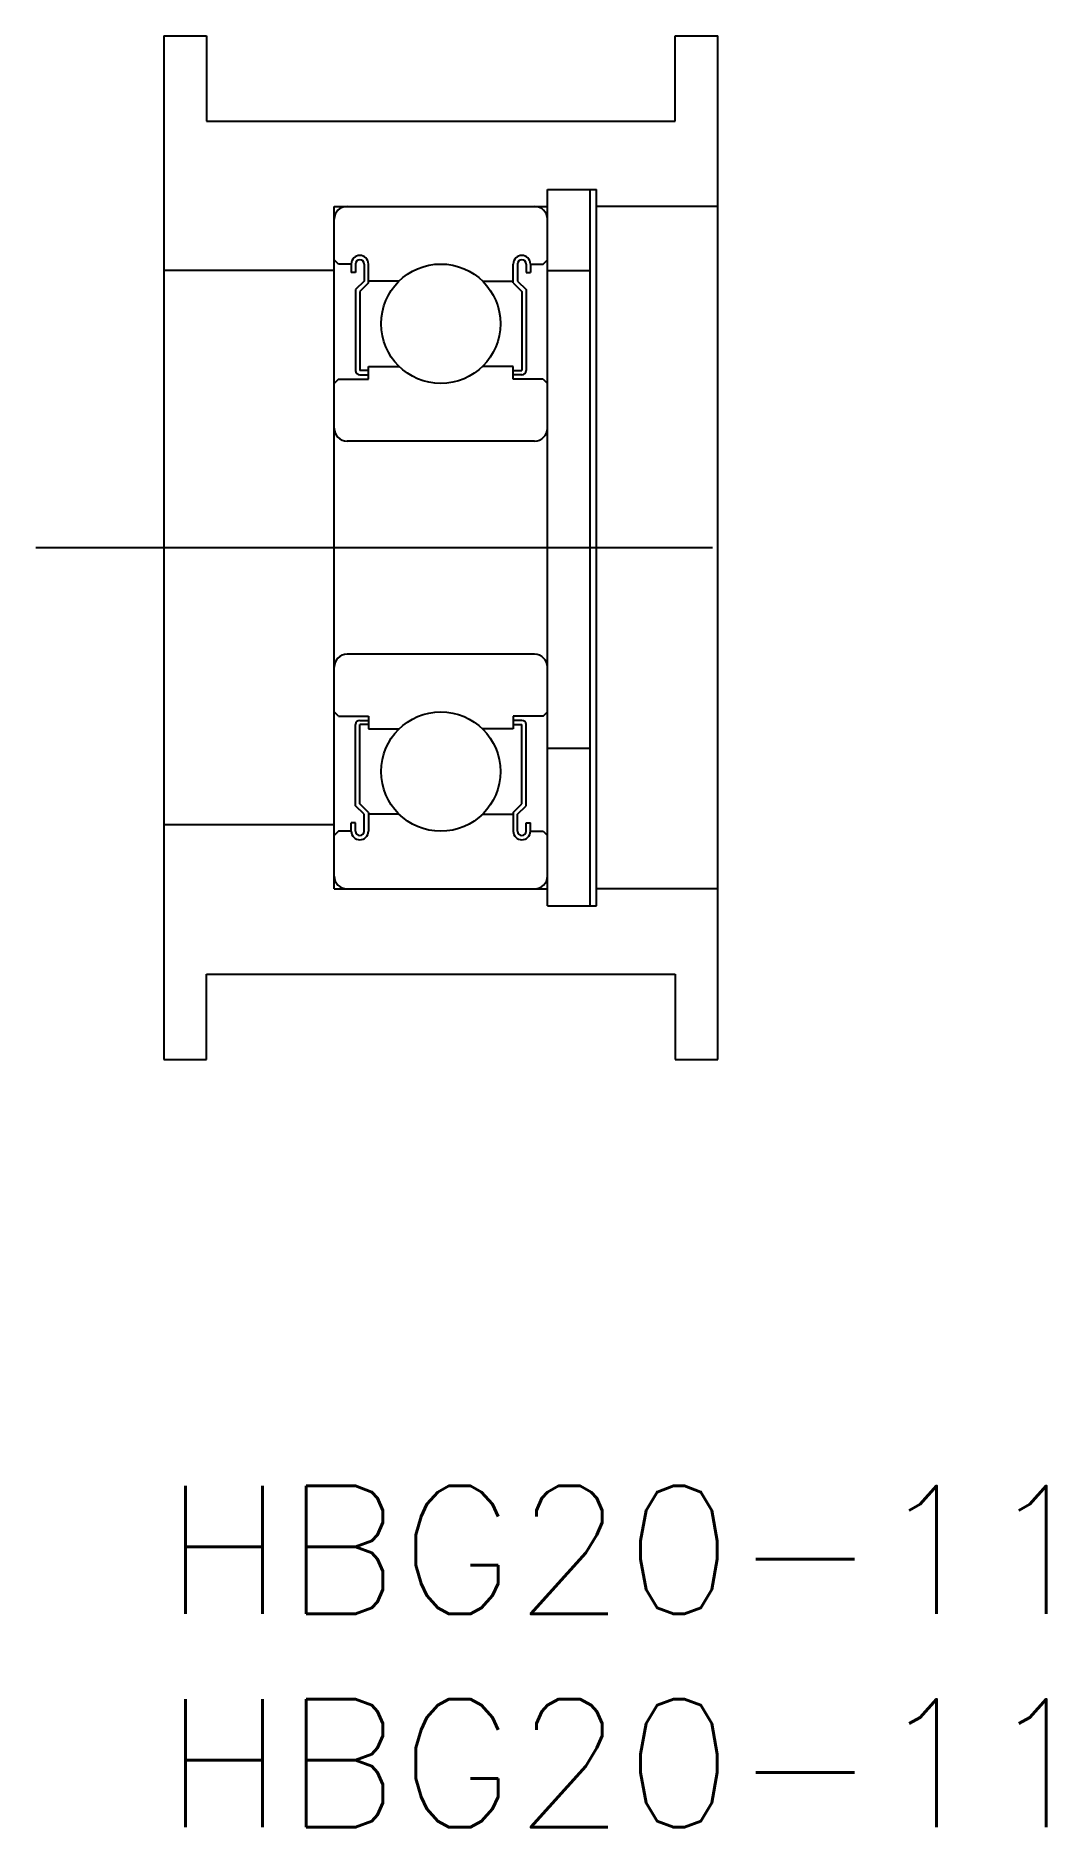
# Model space of a CAD drawing. Extents: x -3 to 20.7, y -8 to 34.
import ezdxf

# ---------------------------------------------------------------- set-up
doc = ezdxf.new("R2010")
doc.units = 0
doc.header["$LTSCALE"] = 0.5
doc.linetypes.add('CENTER', pattern=[50.8, 31.75, -6.35, 6.35, -6.35])
for name, color, linetype in [('MSM_CENTER', 1, 'CENTER'), ('MSM_CONTINUOUS', 7, 'CONTINUOUS'), ('MSM_PART_NUMBER', 7, 'CONTINUOUS')]:
    doc.layers.add(name, color=color, linetype=linetype)
doc.styles.get("Standard").update_dxf_attribs({"font": 'txt.shx', "height": 3, "bigfont": 'bigfont.shx'})

# ---------------------------------------------------------------- blocks, each defined once
blk = doc.blocks.new('*U7')
at = {"layer": 'MSM_PART_NUMBER'}
blk.add_text('HBG20-11', height=3, dxfattribs=at).set_placement((0, -3))
blk = doc.blocks.new('*U8')
at = {"layer": 'MSM_PART_NUMBER'}
blk.add_text('HBG20-11', height=3, dxfattribs=at).set_placement((0, -8))

msp = doc.modelspace()

# ---------------------------------------------------------------- linework, layer by layer
at = {"layer": 'MSM_CENTER'}
msp.add_line((-3, 22), (16, 22), dxfattribs=at)
at = {"layer": 'MSM_CONTINUOUS'}
for p, q in [((0, 34), (0, 10)), ((0, 34), (1, 34)), ((1, 34), (1, 32)), ((12, 32), (12, 34)), ((12, 34), (13, 34)), ((13, 10), (13, 34)), ((1, 32), (12, 32)), ((9, 13.6), (9, 30.4)), ((9, 30.4), (10.15, 30.4)), ((10, 13.6), (10, 30.4)), ((10.15, 13.6), (10.15, 30.4)), ((4, 30), (9, 30)), ((4, 14), (4, 30)), ((13, 30), (10.15, 30)), ((4.1, 28.65), (4, 28.75)), ((4.4, 28.65), (4.1, 28.65)), ((4.4, 28.65), (4.4, 28.45)), ((4.5, 28.65), (4.5, 28.45)), ((4.7, 28.65), (4.7, 28.25)), ((4.8, 28.209), (4.8, 28.65)), ((8.2, 28.209), (8.2, 28.65)), ((8.3, 28.65), (8.3, 28.25)), ((8.5, 28.65), (8.5, 28.45)), ((8.6, 28.65), (8.6, 28.45)), ((8.6, 28.65), (8.9, 28.65)), ((8.9, 28.65), (9, 28.75)), ((4, 28.5), (0, 28.5)), ((4.5, 28.45), (4.4, 28.45)), ((4.7, 28.25), (4.5, 28.05)), ((4.8, 28.209), (4.6, 28.009)), ((5.52, 28.25), (4.8, 28.25)), ((7.48, 28.25), (8.2, 28.25)), ((8.2, 28.209), (8.4, 28.009)), ((8.3, 28.25), (8.5, 28.05)), ((8.5, 28.45), (8.6, 28.45)), ((9, 28.5), (10, 28.5)), ((4.5, 28.05), (4.5, 26.15)), ((4.6, 28.009), (4.6, 26.15)), ((8.4, 28.009), (8.4, 26.15)), ((8.5, 28.05), (8.5, 26.15)), ((4.8, 26.15), (4.6, 26.15)), ((4.6, 26.05), (4.8, 26.05)), ((4.8, 26.25), (5.52, 26.25)), ((4.8, 25.95), (4.8, 26.25)), ((8.2, 26.25), (7.48, 26.25)), ((8.2, 25.95), (8.2, 26.25)), ((8.2, 26.15), (8.4, 26.15)), ((8.4, 26.05), (8.2, 26.05)), ((4.1, 25.95), (4, 25.85)), ((4.1, 25.95), (4.8, 25.95)), ((8.9, 25.95), (8.2, 25.95)), ((8.9, 25.95), (9, 25.85)), ((8.7, 24.5), (4.3, 24.5)), ((8.7, 19.5), (4.3, 19.5)), ((4.1, 18.05), (4, 18.15)), ((8.9, 18.05), (9, 18.15)), ((4.1, 18.05), (4.8, 18.05)), ((4.5, 15.95), (4.5, 17.85)), ((4.6, 17.95), (4.8, 17.95)), ((4.6, 15.991), (4.6, 17.85)), ((4.8, 17.85), (4.6, 17.85)), ((4.8, 18.05), (4.8, 17.75)), ((4.8, 17.75), (5.52, 17.75)), ((8.2, 17.75), (7.48, 17.75)), ((8.9, 18.05), (8.2, 18.05)), ((8.2, 18.05), (8.2, 17.75)), ((8.4, 17.95), (8.2, 17.95)), ((8.2, 17.85), (8.4, 17.85)), ((8.4, 15.991), (8.4, 17.85)), ((8.5, 15.95), (8.5, 17.85)), ((9, 17.3), (10, 17.3)), ((4.8, 15.791), (4.6, 15.991)), ((8.2, 15.791), (8.4, 15.991)), ((4.4, 15.35), (4.4, 15.55)), ((4.5, 15.55), (4.4, 15.55)), ((4.7, 15.75), (4.5, 15.95)), ((4.5, 15.35), (4.5, 15.55)), ((4.7, 15.35), (4.7, 15.75)), ((4.8, 15.791), (4.8, 15.35)), ((5.52, 15.75), (4.8, 15.75)), ((7.48, 15.75), (8.2, 15.75)), ((8.2, 15.791), (8.2, 15.35)), ((8.3, 15.75), (8.5, 15.95)), ((8.3, 15.35), (8.3, 15.75)), ((8.5, 15.35), (8.5, 15.55)), ((8.5, 15.55), (8.6, 15.55)), ((8.6, 15.35), (8.6, 15.55)), ((4, 15.5), (0, 15.5)), ((4.1, 15.35), (4, 15.25)), ((4.4, 15.35), (4.1, 15.35)), ((8.6, 15.35), (8.9, 15.35)), ((8.9, 15.35), (9, 15.25)), ((4, 14), (9, 14)), ((13, 14), (10.15, 14)), ((9, 13.6), (10.15, 13.6)), ((1, 12), (12, 12)), ((1, 10), (1, 12)), ((12, 12), (12, 10)), ((0, 10), (1, 10)), ((12, 10), (13, 10))]:
    msp.add_line(p, q, dxfattribs=at)
for centre in [(6.5, 27.25), (6.5, 16.75)]:
    msp.add_circle(centre, 1.4, dxfattribs=at)
for centre, radius, start, end in [((4.3, 29.7), 0.3, 90, 180), ((8.7, 29.7), 0.3, 0, 90), ((4.6, 28.65), 0.2, 0, 180), ((4.6, 28.65), 0.1, 0, 180), ((8.4, 28.65), 0.2, 0, 180), ((8.4, 28.65), 0.1, 0, 180), ((4.6, 26.15), 0.1, 180, 270), ((8.4, 26.15), 0.1, 270, 0), ((4.3, 24.8), 0.3, 180, 270), ((8.7, 24.8), 0.3, 270, 0), ((4.3, 19.2), 0.3, 90, 180), ((8.7, 19.2), 0.3, 0, 90), ((4.6, 17.85), 0.1, 90, 180), ((8.4, 17.85), 0.1, 360, 90), ((4.6, 15.35), 0.2, 180, 0), ((4.6, 15.35), 0.1, 180, 0), ((8.4, 15.35), 0.2, 180, 0), ((8.4, 15.35), 0.1, 180, 0), ((4.3, 14.3), 0.3, 180, 270), ((8.7, 14.3), 0.3, 270, 0)]:
    msp.add_arc(centre, radius, start, end, dxfattribs=at)

# ---------------------------------------------------------------- block references
for name in ['*U7', '*U8']:
    msp.add_blockref(name, (0, 0), dxfattribs=at)

doc.saveas('drawing.dxf')
